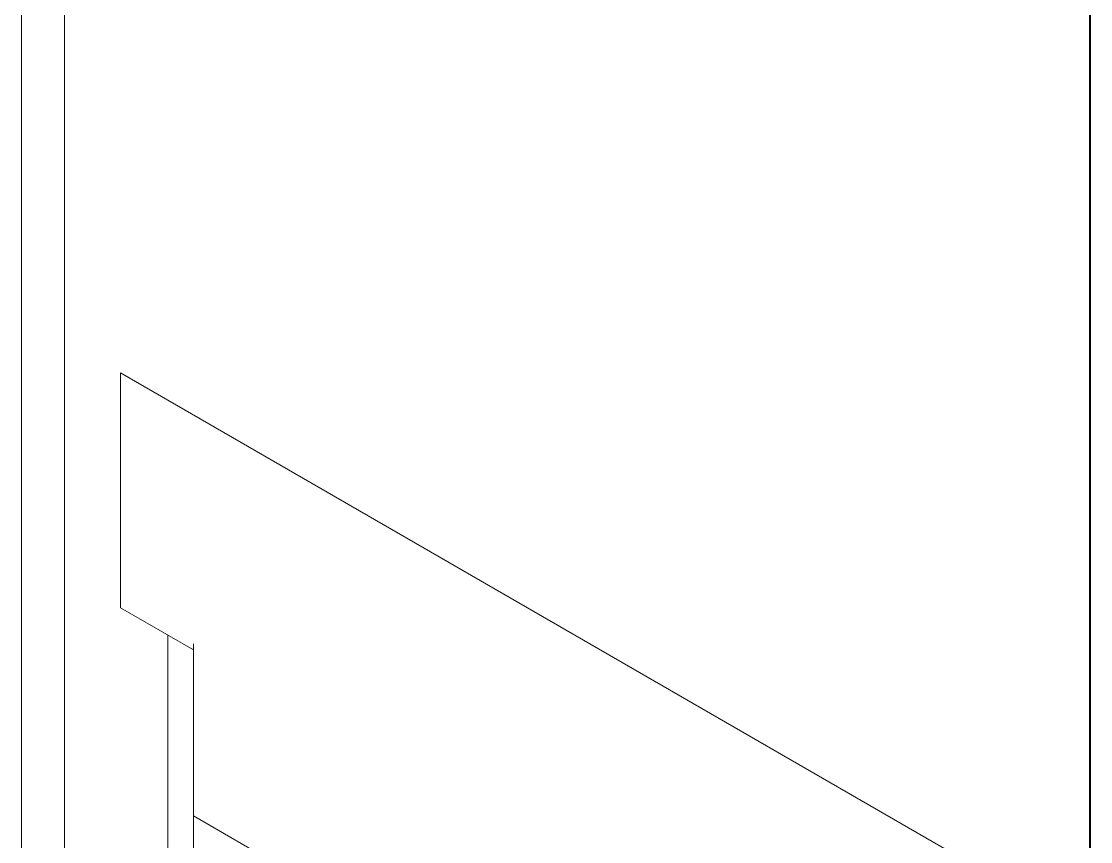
# Model space of a CAD drawing. Header units: inches. Extents: x 67578 to 72421, y -34894 to -31675.
# Drawn here: x 69730.57 to 69748.3, y -33333.8 to -33320.2 of the extents above; entities that cross this region are included whole.
import ezdxf

# ---------------------------------------------------------------- set-up
doc = ezdxf.new("R2010")
doc.units = ezdxf.units.IN
doc.header["$MEASUREMENT"] = 0

# ---------------------------------------------------------------- blocks, each defined once
blk = doc.blocks.new('ET200S')
at = {"lineweight": 0}
for p, q in [((86.794, -40.491), (86.794, 24.993)), ((87.243, 24.924), (87.243, -40.56)), ((97.927, 18.853), (97.927, -46.63)), ((97.937, -46.561), (97.937, 18.922)), ((87.826, 13.574), (87.826, 11.125)), ((87.826, 13.574), (97.018, 8.267)), ((87.826, 11.125), (88.587, 10.685)), ((88.321, 10.839), (88.321, -28.353)), ((88.587, -28.199), (88.587, 10.748)), ((96.523, 4.374), (88.587, 8.956))]:
    blk.add_line(p, q, dxfattribs=at)

msp = doc.modelspace()

# ---------------------------------------------------------------- block references
at = {"xscale": 1.59100124616462, "yscale": 1.59100124616462, "zscale": 1.59100124616462}
msp.add_blockref('ET200S', (69592.479, -33347.624), dxfattribs=at)

doc.saveas('drawing.dxf')
